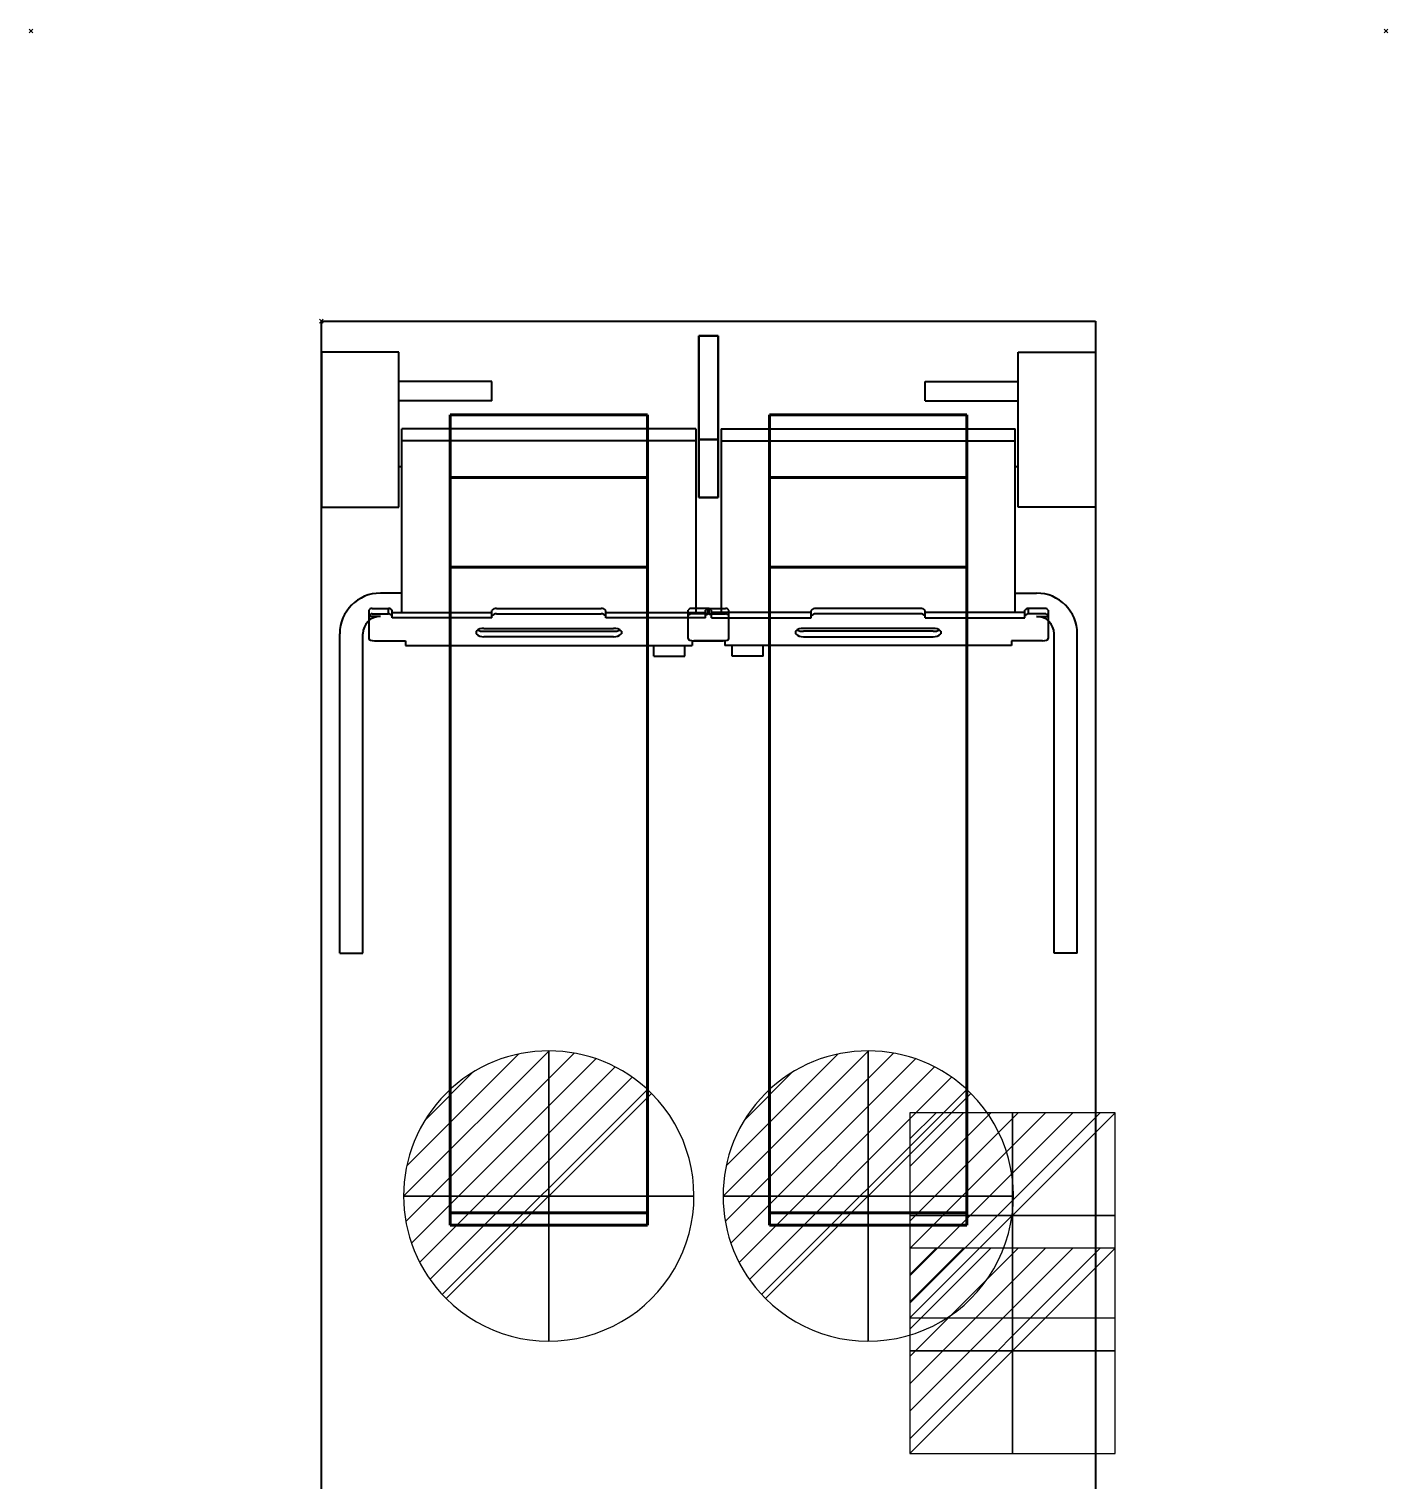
# Model space of a CAD drawing. Header units: millimetres. Extents: x -151 to 551, y -1270 to 151.
# Drawn here: x -151 to 551, y -599 to 151 of the extents above; entities that cross this region are included whole.
import ezdxf

# ---------------------------------------------------------------- set-up
doc = ezdxf.new("R2010")
doc.units = ezdxf.units.MM
doc.header["$PDMODE"] = 3
doc.linetypes.add('Nascosto', pattern=[7.14375, 4.7625, -2.38125])
doc.layers.add('IQ_200_2D', color=1, linetype='Continuous', lineweight=40)
doc.layers.add('IQ_204_2D', color=7, linetype='Nascosto', lineweight=40)
for name, color, linetype in [('IQ_CON_DRAIN_INT', 7, 'Continuous'), ('IQ_CON_ELECTRICITY_INT', 7, 'Continuous'), ('IQ_INS_3D', 3, 'Continuous')]:
    doc.layers.add(name, color=color, linetype=linetype)

# ---------------------------------------------------------------- blocks, each defined once
blk = doc.blocks.new('*X2')
at = {"color": 0}
for p, q in [((286.774344, 2204.447934), (296.618251, 2214.291842)), ((286.774344, 2205.862148), (295.204037, 2214.291842)), ((286.774344, 2207.276361), (293.789824, 2214.291842)), ((286.774344, 2208.690575), (292.37561, 2214.291842)), ((286.774344, 2210.104788), (290.961397, 2214.291842)), ((286.774344, 2211.519002), (289.547183, 2214.291842)), ((286.774344, 2212.933216), (288.13297, 2214.291842))]:
    blk.add_line(p, q, dxfattribs=at)
blk = doc.blocks.new('ELECTRICITY')
for p, q in [((2.121, 2.121), (-2.121, 2.121)), ((-2.121, 2.121), (-2.121, -2.121)), ((-2.121, -2.121), (2.121, 2.121)), ((2.121, -2.121), (2.121, 2.121)), ((-2.121, -2.121), (2.121, -2.121))]:
    blk.add_line(p, q)
at = {"extrusion": (-1, 0, 0)}
for p, q in [((0, -2.121, 2.121), (0, 2.121, 2.121)), ((0, 2.121, -2.121), (0, -2.121, -2.121)), ((0, 2.121, 2.121), (0, 2.121, -2.121)), ((0, 2.121, -2.121), (0, -2.121, 2.121)), ((0, -2.121, -2.121), (0, -2.121, 2.121))]:
    blk.add_line(p, q, dxfattribs=at)
at = {"extrusion": (0, -1, 0)}
for p, q in [((2.121, 0, 2.121), (-2.121, 0, 2.121)), ((-2.121, 0, -2.121), (2.121, 0, -2.121)), ((-2.121, 0, 2.121), (-2.121, 0, -2.121)), ((-2.121, 0, -2.121), (2.121, 0, 2.121)), ((2.121, 0, -2.121), (2.121, 0, 2.121))]:
    blk.add_line(p, q, dxfattribs=at)
at = {"xscale": 0.4000000000000909, "yscale": 0.4000000000000909, "zscale": 0.4000000000000909}
blk.add_blockref('*X2', (-116.831, -883.595), dxfattribs=at)
at = {"extrusion": (-1, 0, 0), "xscale": 0.3999999999999773, "yscale": 0.3999999999999773, "zscale": 0.3999999999999773}
blk.add_blockref('*X2', (-116.831, -883.595), dxfattribs=at)
at = {"extrusion": (0, -1, 0), "xscale": 0.4000000000000909, "yscale": 0.4000000000000909, "zscale": 0.4000000000000909}
blk.add_blockref('*X2', (-116.831, -883.595), dxfattribs=at)
blk = doc.blocks.new('*X3')
at = {"color": 0}
for p, q in [((313.993, 2209.039), (321.505, 2216.552)), ((314.108, 2207.74), (322.804, 2216.436)), ((314.158, 2210.619), (319.926, 2216.386)), ((314.399, 2206.617), (323.928, 2216.145)), ((314.821, 2205.625), (324.919, 2215.723)), ((315.101, 2212.976), (317.568, 2215.443)), ((315.354, 2204.743), (325.801, 2215.191)), ((315.985, 2203.96), (326.584, 2214.559))]:
    blk.add_line(p, q, dxfattribs=at)
blk = doc.blocks.new('DRAIN')
blk.add_line((-2.121, -2.121), (2.121, 2.121))
at = {"extrusion": (-1, 0, 0)}
blk.add_line((0, 2.121, -2.121), (0, -2.121, 2.121), dxfattribs=at)
at = {"extrusion": (0, -1, 0)}
blk.add_line((-2.121, 0, -2.121), (2.121, 0, 2.121), dxfattribs=at)
at = {"extrusion": (-1, 0, 0)}
for start, end in [(45, 225), (225, 45)]:
    blk.add_arc((0, 0), 3, start, end, dxfattribs=at)
for start, end in [(45, 225), (225, 45)]:
    blk.add_arc((0, 0), 3, start, end)
at = {"extrusion": (0, -1, 0)}
for start, end in [(45, 225), (225, 45)]:
    blk.add_arc((0, 0), 3, start, end, dxfattribs=at)
at = {"xscale": 0.4000000000000909, "yscale": 0.4000000000000909, "zscale": 0.4000000000000909}
blk.add_blockref('*X3', (-128.597, -883.621), dxfattribs=at)
at = {"extrusion": (-1, 0, 0), "xscale": 0.3999999999999773, "yscale": 0.3999999999999773, "zscale": 0.3999999999999773}
blk.add_blockref('*X3', (-128.597, -883.621), dxfattribs=at)
at = {"extrusion": (0, -1, 0), "xscale": 0.4000000000000909, "yscale": 0.4000000000000909, "zscale": 0.4000000000000909}
blk.add_blockref('*X3', (-128.597, -883.621), dxfattribs=at)

msp = doc.modelspace()

# ---------------------------------------------------------------- linework, layer by layer
at = {"layer": 'IQ_200_2D'}
for p, q in [((0, 0), (400, 0)), ((0, -730), (0, 0)), ((400, 0), (400, -730))]:
    msp.add_line(p, q, dxfattribs=at)
at = {"layer": 'IQ_204_2D', "linetype": 'Continuous'}
for p, q in [((205, -7.55), (195, -7.55)), ((195, -7.55), (195, -91.05)), ((195, -7.55), (205, -7.55)), ((195, -91.05), (195, -7.55)), ((205, -91.05), (205, -7.55)), ((205, -7.55), (205, -91.05)), ((40, -16.05), (0, -16.05)), ((0, -16.05), (0, -96.05)), ((40, -96.05), (40, -16.05)), ((360, -96.05), (360, -16.05)), ((360, -16.05), (400, -16.05)), ((400, -16.05), (400, -96.05)), ((88, -31.05), (40, -31.05)), ((88, -41.05), (88, -31.05)), ((312, -31.05), (360, -31.05)), ((312, -41.05), (312, -31.05)), ((88, -41.05), (40, -41.05)), ((312, -41.05), (360, -41.05)), ((41.5, -150.53), (41.5, -55.55)), ((193.5, -55.55), (41.5, -55.55)), ((193.5, -55.55), (193.5, -150.53)), ((206.5, -55.55), (206.5, -150.53)), ((206.5, -55.55), (358.5, -55.55)), ((358.5, -150.53), (358.5, -55.55)), ((193.5, -61.82), (41.5, -61.82)), ((205, -61.05), (195, -61.05)), ((195, -61.05), (205, -61.05)), ((206.5, -61.82), (358.5, -61.82)), ((40, -75), (41.5, -75)), ((358.5, -75), (360, -75)), ((0, -96.05), (40, -96.05)), ((205, -91.05), (195, -91.05)), ((195, -91.05), (205, -91.05)), ((400, -96.05), (360, -96.05)), ((41.5, -140.48), (30.5, -140.48)), ((358.5, -140.48), (369.5, -140.48)), ((24.5, -149.36), (24.5, -163.99)), ((26.28, -148.38), (34.72, -148.38)), ((34.72, -151.18), (34.72, -148.38)), ((36.5, -153.33), (36.5, -149.36)), ((88, -153.33), (88, -149.46)), ((90.56, -148.38), (144.59, -148.38)), ((147, -153.33), (147, -149.46)), ((189.5, -163.99), (189.5, -149.36)), ((199.72, -148.38), (191.28, -148.38)), ((198.5, -153.33), (198.5, -149.36)), ((199.72, -151.18), (199.72, -148.38)), ((200.28, -151.18), (200.28, -148.38)), ((200.28, -148.38), (208.72, -148.38)), ((201.5, -153.33), (201.5, -149.36)), ((210.5, -163.99), (210.5, -149.36)), ((253, -153.33), (253, -149.46)), ((309.44, -148.38), (255.41, -148.38)), ((312, -153.33), (312, -149.46)), ((363.5, -153.33), (363.5, -149.36)), ((365.28, -151.18), (365.28, -148.38)), ((373.72, -148.38), (365.28, -148.38)), ((375.5, -149.36), (375.5, -163.99)), ((30.5, -152.48), (24.5, -152.48)), ((26.28, -151.18), (34.72, -151.18)), ((36.5, -150.53), (88, -150.53)), ((88, -153.33), (36.5, -153.33)), ((90.56, -151.18), (144.59, -151.18)), ((147, -150.53), (198.5, -150.53)), ((198.5, -153.33), (147, -153.33)), ((199.72, -151.18), (191.28, -151.18)), ((200.28, -151.18), (208.72, -151.18)), ((253, -150.53), (201.5, -150.53)), ((201.5, -153.33), (253, -153.33)), ((309.44, -151.18), (255.41, -151.18)), ((363.5, -150.53), (312, -150.53)), ((312, -153.33), (363.5, -153.33)), ((373.72, -151.18), (365.28, -151.18)), ((369.5, -152.48), (375.5, -152.48)), ((9.5, -326.55), (9.5, -161.48)), ((21.5, -326.55), (21.5, -161.48)), ((80, -160.14), (80, -161.57)), ((84, -158.71), (151, -158.71)), ((84, -160.21), (151, -160.21)), ((151, -163.01), (84, -163.01)), ((155, -160.14), (155, -161.57)), ((245, -160.14), (245, -161.57)), ((316, -158.71), (249, -158.71)), ((316, -160.21), (249, -160.21)), ((249, -163.01), (316, -163.01)), ((320, -160.14), (320, -161.57)), ((378.5, -326.55), (378.5, -161.48)), ((390.5, -326.55), (390.5, -161.48)), ((27.5, -165.06), (43.5, -165.06)), ((43.5, -165.06), (43.5, -167.46)), ((43.5, -167.46), (191.5, -167.46)), ((171.81, -173.05), (171.81, -167.46)), ((187.81, -173.05), (187.81, -167.46)), ((191.5, -165.06), (191.5, -167.46)), ((191.5, -165.06), (207.5, -165.06)), ((208.5, -165.06), (192.5, -165.06)), ((208.5, -165.06), (208.5, -167.46)), ((356.5, -167.46), (208.5, -167.46)), ((212.19, -173.05), (212.19, -167.46)), ((228.19, -173.05), (228.19, -167.46)), ((356.5, -165.06), (356.5, -167.46)), ((372.5, -165.06), (356.5, -165.06)), ((171.81, -173.05), (187.81, -173.05)), ((228.19, -173.05), (212.19, -173.05)), ((9.5, -326.55), (21.5, -326.55)), ((390.5, -326.55), (378.5, -326.55))]:
    msp.add_line(p, q, dxfattribs=at)
at = {"layer": 'IQ_204_2D', "linetype": 'Continuous', "lineweight": 60}
for p, q in [((66.5, -48.43), (66.5, -467.11)), ((66.5, -48.43), (66.5, -80.68)), ((66.5, -48.43), (168.5, -48.43)), ((168.5, -80.68), (168.5, -48.43)), ((168.5, -467.11), (168.5, -48.43)), ((231.5, -48.43), (231.5, -467.11)), ((231.5, -48.43), (231.5, -80.68)), ((231.5, -48.43), (333.5, -48.43)), ((333.5, -80.68), (333.5, -48.43)), ((333.5, -467.11), (333.5, -48.43)), ((66.5, -80.68), (66.5, -127.02)), ((66.5, -80.68), (168.5, -80.68)), ((168.5, -127.02), (168.5, -80.68)), ((231.5, -80.68), (231.5, -127.02)), ((231.5, -80.68), (333.5, -80.68)), ((333.5, -127.02), (333.5, -80.68)), ((66.5, -127.02), (66.5, -460.69)), ((66.5, -127.02), (168.5, -127.02)), ((168.5, -460.69), (168.5, -127.02)), ((231.5, -127.02), (231.5, -460.69)), ((231.5, -127.02), (333.5, -127.02)), ((333.5, -460.69), (333.5, -127.02)), ((168.5, -460.69), (66.5, -460.69)), ((333.5, -460.69), (231.5, -460.69)), ((66.5, -467.11), (168.5, -467.11)), ((231.5, -467.11), (333.5, -467.11))]:
    msp.add_line(p, q, dxfattribs=at)
at = {"layer": 'IQ_204_2D', "linetype": 'Continuous'}
for centre, radius, start, end in [((30.5, -161.48), 21, 90, 180), ((369.5, -161.48), 21, 0, 90), ((26.28, -150.48), 2.1, 90, 147.87457), ((34.72, -150.48), 2.1, 32.12543, 90), ((90.48, -151.78), 3.4, 88.73434, 136.8518), ((144.52, -151.78), 3.4, 43.1482, 88.73434), ((191.28, -150.48), 2.1, 90, 147.87457), ((200.28, -150.48), 2.1, 90, 147.87457), ((199.72, -150.48), 2.1, 32.12543, 90), ((208.72, -150.48), 2.1, 32.12543, 90), ((255.48, -151.78), 3.4, 91.26566, 136.8518), ((309.52, -151.78), 3.4, 43.1482, 91.26566), ((365.28, -150.48), 2.1, 90, 147.87457), ((373.72, -150.48), 2.1, 32.12543, 90), ((30.5, -161.48), 9, 90, 180), ((26.28, -153.28), 2.1, 90, 147.87457), ((34.72, -153.28), 2.1, 32.12543, 90), ((90.48, -154.58), 3.4, 88.73434, 136.8518), ((144.52, -154.58), 3.4, 43.1482, 88.73434), ((191.28, -153.28), 2.1, 90, 147.87457), ((200.28, -153.28), 2.1, 90, 147.87457), ((199.72, -153.28), 2.1, 32.12543, 90), ((208.72, -153.28), 2.1, 32.12543, 90), ((255.48, -154.58), 3.4, 91.26566, 136.8518), ((309.52, -154.58), 3.4, 43.1482, 91.26566), ((365.28, -153.28), 2.1, 90, 147.87457), ((369.5, -161.48), 9, 0, 90), ((373.72, -153.28), 2.1, 32.12543, 90), ((83.58, -163.84), 5.15, 85.33913, 134.09297), ((84, -156.71), 6.3, 230.5679, 270), ((84, -150.38), 9.83, 250, 270), ((151.42, -163.84), 5.15, 45.90703, 94.66087), ((151, -150.38), 9.83, 270, 290), ((151, -156.71), 6.3, 270, 309.4321), ((248.58, -163.84), 5.15, 85.33913, 134.09297), ((249, -156.71), 6.3, 230.5679, 270), ((249, -150.38), 9.83, 250, 270), ((316.42, -163.84), 5.15, 45.90703, 94.66087), ((316, -150.38), 9.83, 270, 290), ((316, -156.71), 6.3, 270, 309.4321)]:
    msp.add_arc(centre, radius, start, end, dxfattribs=at)
for centre, major_axis, start_param, end_param in [((27.5, -163.99), (3, 0), 3.141593, 4.712389), ((192.5, -163.99), (-3, 0), 0, 1.570796), ((207.5, -163.99), (3, 0), 4.712389, 6.283185), ((372.5, -163.99), (3, 0), 4.712389, 6.283185)]:
    msp.add_ellipse(centre, major_axis=major_axis, ratio=0.358368, start_param=start_param, end_param=end_param, dxfattribs=at)
at = {"layer": 'IQ_INS_3D'}
for p in [(-150, 150), (550, 150), (0, 0)]:
    msp.add_point(p, dxfattribs=at)

# ---------------------------------------------------------------- block references
at = {"layer": 'IQ_CON_DRAIN_INT', "xscale": 25, "yscale": 25, "zscale": 25}
for p in [(117.5, -452), (282.5, -452)]:
    msp.add_blockref('DRAIN', p, dxfattribs=at)
at = {"layer": 'IQ_CON_ELECTRICITY_INT', "xscale": 25, "yscale": 25, "zscale": 25}
for p in [(357, -462), (357, -532)]:
    msp.add_blockref('ELECTRICITY', p, dxfattribs=at)

doc.saveas('drawing.dxf')
